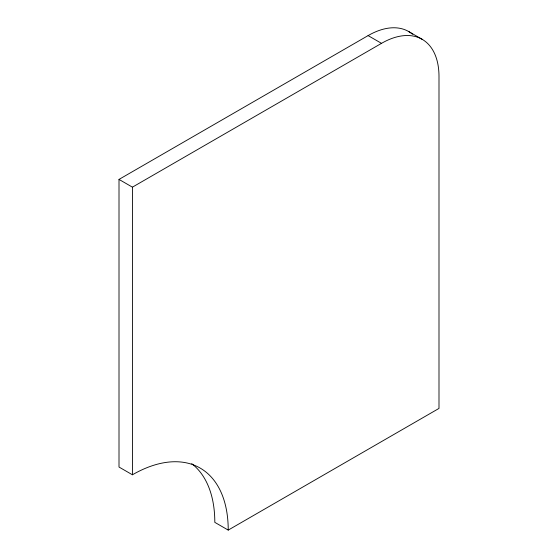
<?xml version="1.0" encoding="UTF-8"?>
<svg xmlns="http://www.w3.org/2000/svg" width="558" height="558" viewBox="0 0 558 558"><rect width="100%" height="100%" fill="white"/><g stroke="black" fill="none" stroke-linecap="round" stroke-linejoin="round"><path stroke-width="0.84" d="M368.099 35.6L381.512 43.343A81.294 46.935 -60 0 1 438.993 76.537L438.993 408.414L228.222 530.1A135.489 78.225 -60 0 0 132.42 474.788L119.007 467.039L119.007 179.411L368.099 35.6A81.294 46.935 -60 0 1 412.536 34.212M119.007 179.411L132.42 187.16L381.512 43.343M408.742 31.576L422.155 39.318M228.222 530.1L214.809 522.358A135.489 78.225 -60 0 0 191.722 463.656M132.42 187.16L132.42 474.788"/></g></svg>
